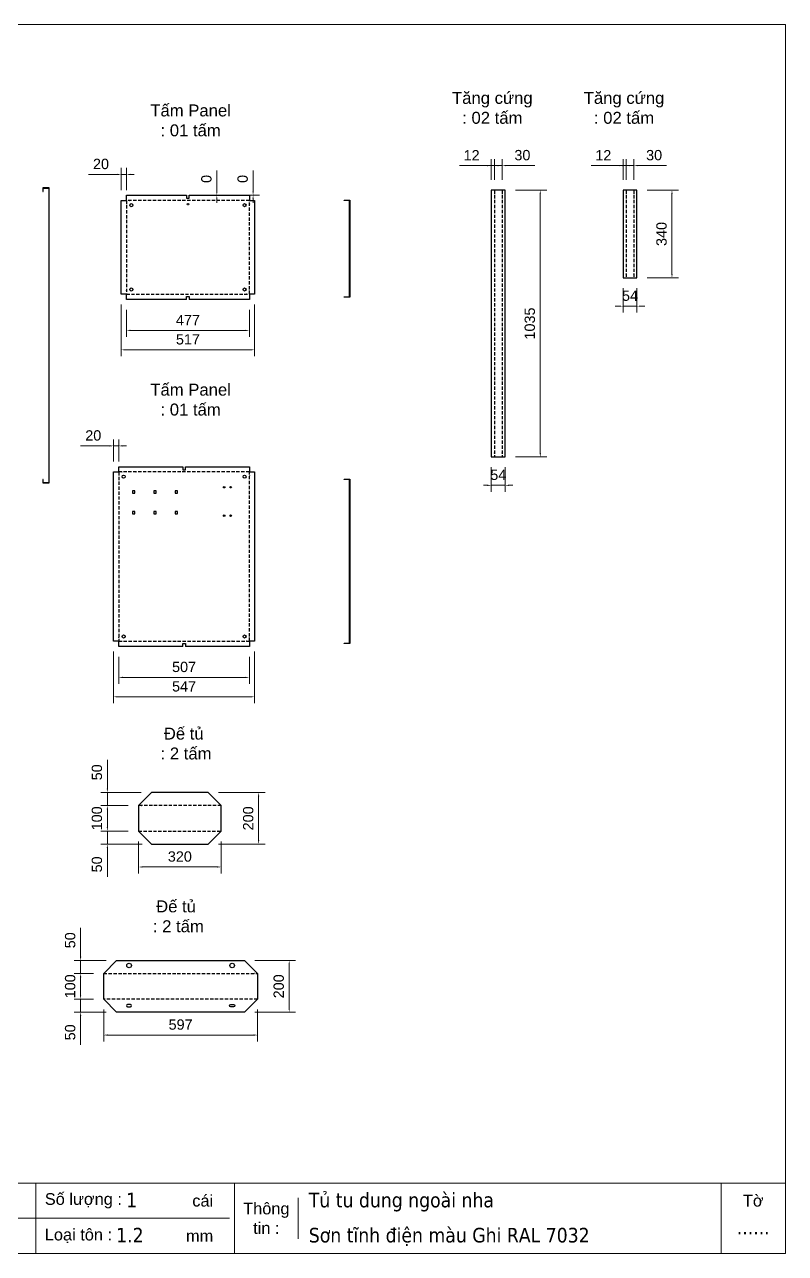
# Model space of a CAD drawing. Header units: millimetres. Extents: x 0 to 6743, y 0 to 4768.
# Drawn here: x 3790 to 6743, y 0 to 4768 of the extents above; entities that cross this region are included whole.
import ezdxf
from ezdxf.enums import TextEntityAlignment as Align

# ---------------------------------------------------------------- set-up
doc = ezdxf.new("R2010")
doc.units = ezdxf.units.MM
doc.linetypes.add('HIDDENX2', pattern=[19.05, 12.7, -6.35])
for name, color, linetype in [('0 KHUNG KT01', 7, 'Continuous'), ('CNC', 7, 'Continuous'), ('DIM', 253, 'Continuous')]:
    doc.layers.add(name, color=color, linetype=linetype)
doc.layers.add('0 TĂNG CỨNG', color=7, linetype='Continuous', lineweight=15)
doc.styles.add('Arial', font='arial.ttf')
doc.styles.add('Tahoma (Input Text)', font='tahoma.ttf')
doc.dimstyles.new('Thiện Dim-40', dxfattribs={"dimtxt": 40, "dimasz": 15, "dimexe": 25, "dimexo": 40, "dimgap": 20, "dimtad": 1, "dimdec": 0, "dimtxsty": 'Arial', "dimcen": 15, "dimclrd": 5, "dimclre": 5, "dimclrt": 3, "dimazin": 3, "dimtfac": 1, "dimtdec": 0, "dimtmove": 0, "dimatfit": 3, "dimldrblk": 'OBLIQUE', "dimlwd": 9, "dimlwe": 9})

# ---------------------------------------------------------------- blocks, each defined once
blk = doc.blocks.new('*D39')
at = {"layer": '0 KHUNG KT01', "color": 5, "lineweight": 9, "transparency": 16777216}
for p, q in [((4165.9, 4125.7), (4165.9, 4211.2)), ((4185.9, 4125.7), (4185.9, 4211.2)), ((4150.9, 4186.2), (4038.1, 4186.2)), ((4185.9, 4186.2), (4165.9, 4186.2)), ((4200.9, 4186.2), (4215.9, 4186.2))]:
    blk.add_line(p, q, dxfattribs=at)
at = {"layer": '0 KHUNG KT01', "color": 5, "transparency": 16777216}
for points in [[(4150.9, 4188.7), (4150.9, 4183.7), (4165.9, 4186.2)], [(4200.9, 4188.7), (4200.9, 4183.7), (4185.9, 4186.2)]]:
    blk.add_solid(points, dxfattribs=at)
at = {"layer": 'Defpoints', "color": 0, "transparency": 16777216}
for p in [(4165.9, 4186.2), (4165.9, 4085.7), (4185.9, 4085.7)]:
    blk.add_point(p, dxfattribs=at)
at = {"layer": '0 KHUNG KT01', "color": 3, "transparency": 16777216, "insert": (4087, 4226.7), "char_height": 40, "attachment_point": 5, "style": 'Arial'}
blk.add_mtext('20', dxfattribs=at)
blk = doc.blocks.new('_Oblique')
at = {"color": 0, "linetype": 'ByBlock', "lineweight": -2}
blk.add_line((-0.5, -0.5), (0.5, 0.5), dxfattribs=at)
blk = doc.blocks.new('*D40')
at = {"layer": '0 KHUNG KT01', "color": 5, "lineweight": 9, "transparency": 16777216}
for p, q in [((4185.9, 3661.1), (4185.9, 3556.2)), ((4662.9, 3661.1), (4662.9, 3556.2)), ((4200.9, 3581.2), (4647.9, 3581.2))]:
    blk.add_line(p, q, dxfattribs=at)
at = {"layer": '0 KHUNG KT01', "color": 5, "transparency": 16777216}
for points in [[(4200.9, 3583.7), (4200.9, 3578.7), (4185.9, 3581.2)], [(4647.9, 3583.7), (4647.9, 3578.7), (4662.9, 3581.2)]]:
    blk.add_solid(points, dxfattribs=at)
at = {"layer": 'Defpoints', "color": 0, "transparency": 16777216}
for p in [(4185.9, 3701.1), (4662.9, 3701.1), (4662.9, 3581.2)]:
    blk.add_point(p, dxfattribs=at)
at = {"layer": '0 KHUNG KT01', "color": 3, "transparency": 16777216, "insert": (4424.4, 3621.2), "char_height": 40, "attachment_point": 5, "style": 'Arial'}
blk.add_mtext('477', dxfattribs=at)
blk = doc.blocks.new('*D41')
at = {"layer": '0 KHUNG KT01', "color": 5, "lineweight": 9, "transparency": 16777216}
for p, q in [((4165.9, 3681.1), (4165.9, 3480.8)), ((4682.9, 3681.1), (4682.9, 3480.8)), ((4180.9, 3505.8), (4667.9, 3505.8))]:
    blk.add_line(p, q, dxfattribs=at)
at = {"layer": '0 KHUNG KT01', "color": 5, "transparency": 16777216}
for points in [[(4180.9, 3508.3), (4180.9, 3503.3), (4165.9, 3505.8)], [(4667.9, 3508.3), (4667.9, 3503.3), (4682.9, 3505.8)]]:
    blk.add_solid(points, dxfattribs=at)
at = {"layer": 'Defpoints', "color": 0, "transparency": 16777216}
for p in [(4165.9, 3721.1), (4682.9, 3721.1), (4682.9, 3505.8)]:
    blk.add_point(p, dxfattribs=at)
at = {"layer": '0 KHUNG KT01', "color": 3, "transparency": 16777216, "insert": (4424.4, 3546.2), "char_height": 40, "attachment_point": 5, "style": 'Arial'}
blk.add_mtext('517', dxfattribs=at)
blk = doc.blocks.new('*D42')
at = {"layer": 'Defpoints', "color": 0, "transparency": 16777216}
for p in [(4503, 1787.9), (4698.7, 1787.9), (4503, 1587.9)]:
    blk.add_point(p, dxfattribs=at)
at = {"layer": 'DIM', "color": 5, "lineweight": 9, "transparency": 16777216}
for p, q in [((4543, 1787.9), (4723.7, 1787.9)), ((4698.7, 1602.9), (4698.7, 1772.9)), ((4543, 1587.9), (4723.7, 1587.9))]:
    blk.add_line(p, q, dxfattribs=at)
at = {"layer": 'DIM', "color": 5, "transparency": 16777216}
for points in [[(4696.2, 1772.9), (4701.2, 1772.9), (4698.7, 1787.9)], [(4696.2, 1602.9), (4701.2, 1602.9), (4698.7, 1587.9)]]:
    blk.add_solid(points, dxfattribs=at)
at = {"layer": 'DIM', "color": 3, "transparency": 16777216, "insert": (4658.3, 1687.9), "char_height": 40, "attachment_point": 5, "rotation": 90, "style": 'Arial'}
blk.add_mtext('200', dxfattribs=at)
blk = doc.blocks.new('*D43')
at = {"layer": 'Defpoints', "color": 0, "transparency": 16777216}
for p in [(4644.4, 1136.3), (4644.4, 936.3), (4817.3, 936.3)]:
    blk.add_point(p, dxfattribs=at)
at = {"layer": 'DIM', "color": 5, "lineweight": 9, "transparency": 16777216}
for p, q in [((4684.4, 1136.3), (4842.3, 1136.3)), ((4817.3, 1121.3), (4817.3, 951.3)), ((4684.4, 936.3), (4842.3, 936.3))]:
    blk.add_line(p, q, dxfattribs=at)
at = {"layer": 'DIM', "color": 5, "transparency": 16777216}
for points in [[(4814.8, 1121.3), (4819.8, 1121.3), (4817.3, 1136.3)], [(4814.8, 951.3), (4819.8, 951.3), (4817.3, 936.3)]]:
    blk.add_solid(points, dxfattribs=at)
at = {"layer": 'DIM', "color": 3, "transparency": 16777216, "insert": (4776.8, 1036.3), "char_height": 40, "attachment_point": 5, "rotation": 90, "style": 'Arial'}
blk.add_mtext('200', dxfattribs=at)
blk = doc.blocks.new('*D44')
at = {"layer": 'Defpoints', "color": 0, "transparency": 16777216}
for p in [(4097.4, 986.3), (4694.4, 986.3), (4694.4, 847.2)]:
    blk.add_point(p, dxfattribs=at)
at = {"layer": 'DIM', "color": 5, "lineweight": 9, "transparency": 16777216}
for p, q in [((4097.4, 946.3), (4097.4, 822.2)), ((4694.4, 946.3), (4694.4, 822.2)), ((4112.4, 847.2), (4679.4, 847.2))]:
    blk.add_line(p, q, dxfattribs=at)
at = {"layer": 'DIM', "color": 5, "transparency": 16777216}
for points in [[(4112.4, 849.7), (4112.4, 844.7), (4097.4, 847.2)], [(4679.4, 849.7), (4679.4, 844.7), (4694.4, 847.2)]]:
    blk.add_solid(points, dxfattribs=at)
at = {"layer": 'DIM', "color": 3, "transparency": 16777216, "insert": (4395.9, 887.7), "char_height": 40, "attachment_point": 5, "style": 'Arial'}
blk.add_mtext('597', dxfattribs=at)
blk = doc.blocks.new('*D45')
at = {"layer": 'Defpoints', "color": 0, "transparency": 16777216}
for p in [(4097.4, 1086.3), (4007.9, 986.3), (4097.4, 986.3)]:
    blk.add_point(p, dxfattribs=at)
at = {"layer": 'DIM', "color": 5, "lineweight": 9, "transparency": 16777216}
for p, q in [((4057.4, 1086.3), (3982.9, 1086.3)), ((4007.9, 1071.3), (4007.9, 1001.3)), ((4057.4, 986.3), (3982.9, 986.3))]:
    blk.add_line(p, q, dxfattribs=at)
at = {"layer": 'DIM', "color": 5, "transparency": 16777216}
for points in [[(4005.4, 1071.3), (4010.4, 1071.3), (4007.9, 1086.3)], [(4005.4, 1001.3), (4010.4, 1001.3), (4007.9, 986.3)]]:
    blk.add_solid(points, dxfattribs=at)
at = {"layer": 'DIM', "color": 3, "transparency": 16777216, "insert": (3967.5, 1036.3), "char_height": 40, "attachment_point": 5, "rotation": 90, "style": 'Arial'}
blk.add_mtext('100', dxfattribs=at)
blk = doc.blocks.new('*D46')
at = {"layer": 'Defpoints', "color": 0, "transparency": 16777216}
for p in [(4007.9, 1136.3), (4147.4, 1136.3), (4097.4, 1086.3)]:
    blk.add_point(p, dxfattribs=at)
at = {"layer": 'DIM', "color": 5, "lineweight": 9, "transparency": 16777216}
for p, q in [((4007.9, 1151.3), (4007.9, 1263.4)), ((4107.4, 1136.3), (3982.9, 1136.3)), ((4007.9, 1086.3), (4007.9, 1136.3)), ((4057.4, 1086.3), (3982.9, 1086.3)), ((4007.9, 1071.3), (4007.9, 1056.3))]:
    blk.add_line(p, q, dxfattribs=at)
at = {"layer": 'DIM', "color": 5, "transparency": 16777216}
for points in [[(4005.4, 1151.3), (4010.4, 1151.3), (4007.9, 1136.3)], [(4005.4, 1071.3), (4010.4, 1071.3), (4007.9, 1086.3)]]:
    blk.add_solid(points, dxfattribs=at)
at = {"layer": 'DIM', "color": 3, "transparency": 16777216, "insert": (3967.5, 1214.9), "char_height": 40, "attachment_point": 5, "rotation": 90, "style": 'Arial'}
blk.add_mtext('50', dxfattribs=at)
blk = doc.blocks.new('*D47')
at = {"layer": 'Defpoints', "color": 0, "transparency": 16777216}
for p in [(4097.4, 986.3), (4007.9, 936.3), (4147.4, 936.3)]:
    blk.add_point(p, dxfattribs=at)
at = {"layer": 'DIM', "color": 5, "lineweight": 9, "transparency": 16777216}
for p, q in [((4007.9, 1001.3), (4007.9, 1016.3)), ((4057.4, 986.3), (3982.9, 986.3)), ((4007.9, 986.3), (4007.9, 936.3)), ((4107.4, 936.3), (3982.9, 936.3)), ((4007.9, 921.3), (4007.9, 809.1))]:
    blk.add_line(p, q, dxfattribs=at)
at = {"layer": 'DIM', "color": 5, "transparency": 16777216}
for points in [[(4005.4, 1001.3), (4010.4, 1001.3), (4007.9, 986.3)], [(4005.4, 921.3), (4010.4, 921.3), (4007.9, 936.3)]]:
    blk.add_solid(points, dxfattribs=at)
at = {"layer": 'DIM', "color": 3, "transparency": 16777216, "insert": (3967.5, 857.7), "char_height": 40, "attachment_point": 5, "rotation": 90, "style": 'Arial'}
blk.add_mtext('50', dxfattribs=at)
blk = doc.blocks.new('ovan8.5x20')
at = {"layer": 'CNC', "color": 2, "lineweight": -3}
for p, q in [((5.7, 4.2), (-5.8, 4.2)), ((-5.8, -4.2), (5.7, -4.2))]:
    blk.add_line(p, q, dxfattribs=at)
for centre, start, end in [((-5.8, 0), 90, 270), ((5.7, 0), 270, 90)]:
    blk.add_arc(centre, 4.25, start, end, dxfattribs=at)
blk = doc.blocks.new('*D48')
at = {"layer": 'Defpoints', "color": 0, "transparency": 16777216}
for p in [(4111.7, 1787.9), (4283, 1787.9), (4233, 1737.9)]:
    blk.add_point(p, dxfattribs=at)
at = {"layer": 'DIM', "color": 5, "lineweight": 9, "transparency": 16777216}
for p, q in [((4111.7, 1802.9), (4111.7, 1915.1)), ((4243, 1787.9), (4086.7, 1787.9)), ((4111.7, 1737.9), (4111.7, 1787.9)), ((4193, 1737.9), (4086.7, 1737.9)), ((4111.7, 1722.9), (4111.7, 1707.9))]:
    blk.add_line(p, q, dxfattribs=at)
at = {"layer": 'DIM', "color": 5, "transparency": 16777216}
for points in [[(4109.2, 1802.9), (4114.2, 1802.9), (4111.7, 1787.9)], [(4109.2, 1722.9), (4114.2, 1722.9), (4111.7, 1737.9)]]:
    blk.add_solid(points, dxfattribs=at)
at = {"layer": 'DIM', "color": 3, "transparency": 16777216, "insert": (4071.3, 1866.5), "char_height": 40, "attachment_point": 5, "rotation": 90, "style": 'Arial'}
blk.add_mtext('50', dxfattribs=at)
blk = doc.blocks.new('*D49')
at = {"layer": 'Defpoints', "color": 0, "transparency": 16777216}
for p in [(4111.7, 1737.9), (4233, 1737.9), (4233, 1637.9)]:
    blk.add_point(p, dxfattribs=at)
at = {"layer": 'DIM', "color": 5, "lineweight": 9, "transparency": 16777216}
for p, q in [((4193, 1737.9), (4086.7, 1737.9)), ((4111.7, 1652.9), (4111.7, 1722.9)), ((4193, 1637.9), (4086.7, 1637.9))]:
    blk.add_line(p, q, dxfattribs=at)
at = {"layer": 'DIM', "color": 5, "transparency": 16777216}
for points in [[(4109.2, 1722.9), (4114.2, 1722.9), (4111.7, 1737.9)], [(4109.2, 1652.9), (4114.2, 1652.9), (4111.7, 1637.9)]]:
    blk.add_solid(points, dxfattribs=at)
at = {"layer": 'DIM', "color": 3, "transparency": 16777216, "insert": (4071.3, 1687.9), "char_height": 40, "attachment_point": 5, "rotation": 90, "style": 'Arial'}
blk.add_mtext('100', dxfattribs=at)
blk = doc.blocks.new('*D50')
at = {"layer": 'Defpoints', "color": 0, "transparency": 16777216}
for p in [(4233, 1637.9), (4111.7, 1587.9), (4286.9, 1587.9)]:
    blk.add_point(p, dxfattribs=at)
at = {"layer": 'DIM', "color": 5, "lineweight": 9, "transparency": 16777216}
for p, q in [((4193, 1637.9), (4086.7, 1637.9)), ((4111.7, 1652.9), (4111.7, 1667.9)), ((4111.7, 1637.9), (4111.7, 1587.9)), ((4246.9, 1587.9), (4086.7, 1587.9)), ((4111.7, 1572.9), (4111.7, 1460.8))]:
    blk.add_line(p, q, dxfattribs=at)
at = {"layer": 'DIM', "color": 5, "transparency": 16777216}
for points in [[(4109.2, 1652.9), (4114.2, 1652.9), (4111.7, 1637.9)], [(4109.2, 1572.9), (4114.2, 1572.9), (4111.7, 1587.9)]]:
    blk.add_solid(points, dxfattribs=at)
at = {"layer": 'DIM', "color": 3, "transparency": 16777216, "insert": (4071.3, 1509.3), "char_height": 40, "attachment_point": 5, "rotation": 90, "style": 'Arial'}
blk.add_mtext('50', dxfattribs=at)
blk = doc.blocks.new('*D51')
at = {"color": 5, "lineweight": 9, "transparency": 16777216}
for p, q in [((4233, 1597.9), (4233, 1474.3)), ((4553, 1597.9), (4553, 1474.3)), ((4248, 1499.3), (4538, 1499.3))]:
    blk.add_line(p, q, dxfattribs=at)
at = {"color": 5, "transparency": 16777216}
for points in [[(4248, 1501.8), (4248, 1496.8), (4233, 1499.3)], [(4538, 1501.8), (4538, 1496.8), (4553, 1499.3)]]:
    blk.add_solid(points, dxfattribs=at)
at = {"layer": 'Defpoints', "color": 0, "transparency": 16777216}
for p in [(4233, 1637.9), (4553, 1637.9), (4553, 1499.3)]:
    blk.add_point(p, dxfattribs=at)
at = {"color": 3, "transparency": 16777216, "insert": (4393, 1539.7), "char_height": 40, "attachment_point": 5, "style": 'Arial'}
blk.add_mtext('320', dxfattribs=at)
blk = doc.blocks.new('KHUNG KT1')
at = {"color": 7}
for p, q in [((7128, -4752), (0, -4752)), ((4052.8, -4752), (4052.8, -5040)), ((4868.8, -4752), (4868.8, -5040)), ((6864, -4752), (6864, -5040)), ((5128.7, -4812), (5128.7, -4980)), ((4848, -4896), (0, -4896))]:
    blk.add_line(p, q, dxfattribs=at)
blk.add_lwpolyline([(0, 0), (7128, 0), (7128, -5040), (0, -5040)], close=True, dxfattribs=at)
at = {"color": 2, "char_height": 48, "style": 'Arial'}
for s, insert, width, attachment_point in [('  Số lượng :', (4052.8, -4824), 2202.321, 4), ('cái', (4695, -4824), 2202.321, 4), ('Thông\\Ptin :', (4998.8, -4896), 259.945, 5), ('Tờ', (6996, -4824), 264, 5), ('  Loại tôn :', (4052.8, -4968), 2202.321, 4), ('mm', (4669.3, -4968), 2202.321, 4)]:
    blk.add_mtext(s, dxfattribs=dict(at, insert=insert, width=width, attachment_point=attachment_point))
at = {"color": 1, "style": 'Tahoma (Input Text)', "flags": 8}
for tag, p in [('#03', (1514.7, -4846.3)), ('#01', (328.9, -4851.1)), ('#05', (2819, -4851.1)), ('#07', (4424, -4851.1)), ('#09', (5172.9, -4851.1)), ('#02', (189.8, -4995.1)), ('#04', (1755.3, -4995.1)), ('#06', (2727.8, -4995.1)), ('#08', (4382.7, -4995.1)), ('#10', (5172.9, -4995.1))]:
    blk.add_attdef(tag, p, '', height=60, dxfattribs=at)
blk.add_attdef('#11', text='', height=60, dxfattribs=at).set_placement((6996, -4961.6), align=Align.CENTER)
at = {"layer": '0 TĂNG CỨNG', "color": 1, "style": 'Arial'}
blk.add_attdef('#12', (852.8, -4987.6), '', height=60, dxfattribs=at)
blk = doc.blocks.new('*D62')
at = {"color": 5, "lineweight": 9, "transparency": 16777216}
for p, q in [((4536.5, 4120.7), (4536.5, 4201.8)), ((4459.4, 4105.7), (4561.5, 4105.7)), ((4459.4, 4105.7), (4561.5, 4105.7)), ((4536.5, 4090.7), (4536.5, 4075.7))]:
    blk.add_line(p, q, dxfattribs=at)
at = {"color": 5, "transparency": 16777216}
for points in [[(4534, 4120.7), (4539, 4120.7), (4536.5, 4105.7)], [(4534, 4090.7), (4539, 4090.7), (4536.5, 4105.7)]]:
    blk.add_solid(points, dxfattribs=at)
at = {"layer": 'Defpoints', "color": 0, "transparency": 16777216}
for p in [(4419.4, 4105.7), (4419.4, 4105.7), (4536.5, 4105.7)]:
    blk.add_point(p, dxfattribs=at)
at = {"color": 3, "transparency": 16777216, "insert": (4496.1, 4168.8), "char_height": 40, "attachment_point": 5, "rotation": 90, "style": 'Arial'}
blk.add_mtext('0', dxfattribs=at)
blk = doc.blocks.new('*D63')
at = {"color": 5, "lineweight": 9, "transparency": 16777216}
for p, q in [((4677.2, 4120.7), (4677.2, 4201.8)), ((4459.4, 4105.7), (4702.2, 4105.7)), ((4459.4, 4105.7), (4702.2, 4105.7)), ((4677.2, 4090.7), (4677.2, 4075.7))]:
    blk.add_line(p, q, dxfattribs=at)
at = {"color": 5, "transparency": 16777216}
for points in [[(4674.7, 4120.7), (4679.7, 4120.7), (4677.2, 4105.7)], [(4674.7, 4090.7), (4679.7, 4090.7), (4677.2, 4105.7)]]:
    blk.add_solid(points, dxfattribs=at)
at = {"layer": 'Defpoints', "color": 0, "transparency": 16777216}
for p in [(4419.4, 4105.7), (4419.4, 4105.7), (4677.2, 4105.7)]:
    blk.add_point(p, dxfattribs=at)
at = {"color": 3, "transparency": 16777216, "insert": (4636.8, 4168.8), "char_height": 40, "attachment_point": 5, "rotation": 90, "style": 'Arial'}
blk.add_mtext('0', dxfattribs=at)
blk = doc.blocks.new('*D64')
at = {"layer": '0 KHUNG KT01', "color": 5, "lineweight": 9, "transparency": 16777216}
for p, q in [((4135.9, 3072.4), (4135.9, 3158)), ((4155.9, 3072.4), (4155.9, 3158)), ((4120.9, 3133), (4008.1, 3133)), ((4155.9, 3133), (4135.9, 3133)), ((4170.9, 3133), (4185.9, 3133))]:
    blk.add_line(p, q, dxfattribs=at)
at = {"layer": '0 KHUNG KT01', "color": 5, "transparency": 16777216}
for points in [[(4120.9, 3135.5), (4120.9, 3130.5), (4135.9, 3133)], [(4170.9, 3135.5), (4170.9, 3130.5), (4155.9, 3133)]]:
    blk.add_solid(points, dxfattribs=at)
at = {"layer": 'Defpoints', "color": 0, "transparency": 16777216}
for p in [(4135.9, 3133), (4135.9, 3032.4), (4155.9, 3032.4)]:
    blk.add_point(p, dxfattribs=at)
at = {"layer": '0 KHUNG KT01', "color": 3, "transparency": 16777216, "insert": (4057, 3173.4), "char_height": 40, "attachment_point": 5, "style": 'Arial'}
blk.add_mtext('20', dxfattribs=at)
blk = doc.blocks.new('*D65')
at = {"layer": '0 KHUNG KT01', "color": 5, "lineweight": 9, "transparency": 16777216}
for p, q in [((4155.9, 2314.8), (4155.9, 2209.9)), ((4662.9, 2314.8), (4662.9, 2209.9)), ((4170.9, 2234.9), (4647.9, 2234.9))]:
    blk.add_line(p, q, dxfattribs=at)
at = {"layer": '0 KHUNG KT01', "color": 5, "transparency": 16777216}
for points in [[(4170.9, 2237.4), (4170.9, 2232.4), (4155.9, 2234.9)], [(4647.9, 2237.4), (4647.9, 2232.4), (4662.9, 2234.9)]]:
    blk.add_solid(points, dxfattribs=at)
at = {"layer": 'Defpoints', "color": 0, "transparency": 16777216}
for p in [(4155.9, 2354.8), (4662.9, 2354.8), (4662.9, 2234.9)]:
    blk.add_point(p, dxfattribs=at)
at = {"layer": '0 KHUNG KT01', "color": 3, "transparency": 16777216, "insert": (4409.4, 2275.3), "char_height": 40, "attachment_point": 5, "style": 'Arial'}
blk.add_mtext('507', dxfattribs=at)
blk = doc.blocks.new('*D66')
at = {"layer": '0 KHUNG KT01', "color": 5, "lineweight": 9, "transparency": 16777216}
for p, q in [((4135.9, 2334.8), (4135.9, 2134.5)), ((4682.9, 2334.8), (4682.9, 2134.5)), ((4150.9, 2159.5), (4667.9, 2159.5))]:
    blk.add_line(p, q, dxfattribs=at)
at = {"layer": '0 KHUNG KT01', "color": 5, "transparency": 16777216}
for points in [[(4150.9, 2162), (4150.9, 2157), (4135.9, 2159.5)], [(4667.9, 2162), (4667.9, 2157), (4682.9, 2159.5)]]:
    blk.add_solid(points, dxfattribs=at)
at = {"layer": 'Defpoints', "color": 0, "transparency": 16777216}
for p in [(4135.9, 2374.8), (4682.9, 2374.8), (4682.9, 2159.5)]:
    blk.add_point(p, dxfattribs=at)
at = {"layer": '0 KHUNG KT01', "color": 3, "transparency": 16777216, "insert": (4409.4, 2199.8), "char_height": 40, "attachment_point": 5, "style": 'Arial'}
blk.add_mtext('547', dxfattribs=at)
blk = doc.blocks.new('*D67')
at = {"color": 5, "lineweight": 9, "transparency": 16777216}
for p, q in [((5601.6, 4165.2), (5601.6, 4245.5)), ((5613.6, 4165.2), (5613.6, 4245.5)), ((5586.6, 4220.5), (5478.5, 4220.5)), ((5613.6, 4220.5), (5601.6, 4220.5)), ((5628.6, 4220.5), (5643.6, 4220.5))]:
    blk.add_line(p, q, dxfattribs=at)
at = {"color": 5, "transparency": 16777216}
for points in [[(5586.6, 4223), (5586.6, 4218), (5601.6, 4220.5)], [(5628.6, 4223), (5628.6, 4218), (5613.6, 4220.5)]]:
    blk.add_solid(points, dxfattribs=at)
at = {"layer": 'Defpoints', "color": 0, "transparency": 16777216}
for p in [(5601.6, 4220.5), (5601.6, 4125.2), (5613.6, 4125.2)]:
    blk.add_point(p, dxfattribs=at)
at = {"color": 3, "transparency": 16777216, "insert": (5525.1, 4260.5), "char_height": 40, "attachment_point": 5, "style": 'Arial'}
blk.add_mtext('12', dxfattribs=at)
blk = doc.blocks.new('*D68')
at = {"color": 5, "lineweight": 9, "transparency": 16777216}
for p, q in [((5613.6, 4165.2), (5613.6, 4245.5)), ((5643.6, 4165.2), (5643.6, 4245.5)), ((5598.6, 4220.5), (5583.6, 4220.5)), ((5613.6, 4220.5), (5643.6, 4220.5)), ((5658.6, 4220.5), (5770.8, 4220.5))]:
    blk.add_line(p, q, dxfattribs=at)
at = {"color": 5, "transparency": 16777216}
for points in [[(5598.6, 4223), (5598.6, 4218), (5613.6, 4220.5)], [(5658.6, 4223), (5658.6, 4218), (5643.6, 4220.5)]]:
    blk.add_solid(points, dxfattribs=at)
at = {"layer": 'Defpoints', "color": 0, "transparency": 16777216}
for p in [(5643.6, 4220.5), (5613.6, 4125.2), (5643.6, 4125.2)]:
    blk.add_point(p, dxfattribs=at)
at = {"color": 3, "transparency": 16777216, "insert": (5722.2, 4260.9), "char_height": 40, "attachment_point": 5, "style": 'Arial'}
blk.add_mtext('30', dxfattribs=at)
blk = doc.blocks.new('*D69')
at = {"color": 5, "lineweight": 9, "transparency": 16777216}
for p, q in [((5601.6, 3050.2), (5601.6, 2955.1)), ((5655.6, 3050.2), (5655.6, 2955.1)), ((5586.6, 2980.1), (5571.6, 2980.1)), ((5601.6, 2980.1), (5655.6, 2980.1)), ((5670.6, 2980.1), (5685.6, 2980.1))]:
    blk.add_line(p, q, dxfattribs=at)
at = {"color": 5, "transparency": 16777216}
for points in [[(5586.6, 2982.6), (5586.6, 2977.6), (5601.6, 2980.1)], [(5670.6, 2982.6), (5670.6, 2977.6), (5655.6, 2980.1)]]:
    blk.add_solid(points, dxfattribs=at)
at = {"layer": 'Defpoints', "color": 0, "transparency": 16777216}
for p in [(5601.6, 3090.2), (5655.6, 3090.2), (5655.6, 2980.1)]:
    blk.add_point(p, dxfattribs=at)
at = {"color": 3, "transparency": 16777216, "insert": (5628.6, 3020.4), "char_height": 40, "attachment_point": 5, "style": 'Arial'}
blk.add_mtext('54', dxfattribs=at)
blk = doc.blocks.new('*D70')
at = {"color": 5, "lineweight": 9, "transparency": 16777216}
for p, q in [((5695.6, 4125.2), (5816.5, 4125.2)), ((5791.5, 3105.2), (5791.5, 4110.2)), ((5695.6, 3090.2), (5816.5, 3090.2))]:
    blk.add_line(p, q, dxfattribs=at)
at = {"color": 5, "transparency": 16777216}
for points in [[(5789, 4110.2), (5794, 4110.2), (5791.5, 4125.2)], [(5789, 3105.2), (5794, 3105.2), (5791.5, 3090.2)]]:
    blk.add_solid(points, dxfattribs=at)
at = {"layer": 'Defpoints', "color": 0, "transparency": 16777216}
for p in [(5655.6, 4125.2), (5791.5, 4125.2), (5655.6, 3090.2)]:
    blk.add_point(p, dxfattribs=at)
at = {"color": 3, "transparency": 16777216, "insert": (5751, 3607.7), "char_height": 40, "attachment_point": 5, "rotation": 90, "style": 'Arial'}
blk.add_mtext('1035', dxfattribs=at)
blk = doc.blocks.new('*D71')
at = {"color": 5, "lineweight": 9, "transparency": 16777216}
for p, q in [((6112.7, 4165.2), (6112.7, 4245.5)), ((6124.7, 4165.2), (6124.7, 4245.5)), ((6097.7, 4220.5), (5989.6, 4220.5)), ((6124.7, 4220.5), (6112.7, 4220.5)), ((6139.7, 4220.5), (6154.7, 4220.5))]:
    blk.add_line(p, q, dxfattribs=at)
at = {"color": 5, "transparency": 16777216}
for points in [[(6097.7, 4223), (6097.7, 4218), (6112.7, 4220.5)], [(6139.7, 4223), (6139.7, 4218), (6124.7, 4220.5)]]:
    blk.add_solid(points, dxfattribs=at)
at = {"layer": 'Defpoints', "color": 0, "transparency": 16777216}
for p in [(6112.7, 4220.5), (6112.7, 4125.2), (6124.7, 4125.2)]:
    blk.add_point(p, dxfattribs=at)
at = {"color": 3, "transparency": 16777216, "insert": (6036.1, 4260.5), "char_height": 40, "attachment_point": 5, "style": 'Arial'}
blk.add_mtext('12', dxfattribs=at)
blk = doc.blocks.new('*D72')
at = {"color": 5, "lineweight": 9, "transparency": 16777216}
for p, q in [((6124.7, 4165.2), (6124.7, 4245.5)), ((6154.7, 4165.2), (6154.7, 4245.5)), ((6109.7, 4220.5), (6094.7, 4220.5)), ((6124.7, 4220.5), (6154.7, 4220.5)), ((6169.7, 4220.5), (6281.8, 4220.5))]:
    blk.add_line(p, q, dxfattribs=at)
at = {"color": 5, "transparency": 16777216}
for points in [[(6109.7, 4223), (6109.7, 4218), (6124.7, 4220.5)], [(6169.7, 4223), (6169.7, 4218), (6154.7, 4220.5)]]:
    blk.add_solid(points, dxfattribs=at)
at = {"layer": 'Defpoints', "color": 0, "transparency": 16777216}
for p in [(6154.7, 4220.5), (6124.7, 4125.2), (6154.7, 4125.2)]:
    blk.add_point(p, dxfattribs=at)
at = {"color": 3, "transparency": 16777216, "insert": (6233.3, 4260.9), "char_height": 40, "attachment_point": 5, "style": 'Arial'}
blk.add_mtext('30', dxfattribs=at)
blk = doc.blocks.new('*D73')
at = {"color": 5, "lineweight": 9, "transparency": 16777216}
for p, q in [((6112.7, 3745.2), (6112.7, 3650.1)), ((6166.7, 3745.2), (6166.7, 3650.1)), ((6097.7, 3675.1), (6082.7, 3675.1)), ((6112.7, 3675.1), (6166.7, 3675.1)), ((6181.7, 3675.1), (6196.7, 3675.1))]:
    blk.add_line(p, q, dxfattribs=at)
at = {"color": 5, "transparency": 16777216}
for points in [[(6097.7, 3677.6), (6097.7, 3672.6), (6112.7, 3675.1)], [(6181.7, 3677.6), (6181.7, 3672.6), (6166.7, 3675.1)]]:
    blk.add_solid(points, dxfattribs=at)
at = {"layer": 'Defpoints', "color": 0, "transparency": 16777216}
for p in [(6112.7, 3785.2), (6166.7, 3785.2), (6166.7, 3675.1)]:
    blk.add_point(p, dxfattribs=at)
at = {"color": 3, "transparency": 16777216, "insert": (6139.7, 3715.4), "char_height": 40, "attachment_point": 5, "style": 'Arial'}
blk.add_mtext('54', dxfattribs=at)
blk = doc.blocks.new('*D74')
at = {"color": 5, "lineweight": 9, "transparency": 16777216}
for p, q in [((6206.7, 4125.2), (6327.5, 4125.2)), ((6302.5, 3800.2), (6302.5, 4110.2)), ((6206.7, 3785.2), (6327.5, 3785.2))]:
    blk.add_line(p, q, dxfattribs=at)
at = {"color": 5, "transparency": 16777216}
for points in [[(6300, 4110.2), (6305, 4110.2), (6302.5, 4125.2)], [(6300, 3800.2), (6305, 3800.2), (6302.5, 3785.2)]]:
    blk.add_solid(points, dxfattribs=at)
at = {"layer": 'Defpoints', "color": 0, "transparency": 16777216}
for p in [(6166.7, 4125.2), (6302.5, 4125.2), (6166.7, 3785.2)]:
    blk.add_point(p, dxfattribs=at)
at = {"color": 3, "transparency": 16777216, "insert": (6262.1, 3955.2), "char_height": 40, "attachment_point": 5, "rotation": 90, "style": 'Arial'}
blk.add_mtext('340', dxfattribs=at)

msp = doc.modelspace()

# ---------------------------------------------------------------- linework, layer by layer
at = {"linetype": 'HIDDENX2'}
for p, q in [((5613.6, 4125.2), (5613.6, 3090.2)), ((5643.6, 4125.2), (5643.6, 3090.2)), ((6124.7, 4125.2), (6124.7, 3785.2)), ((6154.7, 4125.2), (6154.7, 3785.2))]:
    msp.add_line(p, q, dxfattribs=at)
at = {"color": 1}
for p, q in [((5613.6, 4110.7), (5613.6, 4109.7)), ((5643.6, 4110.7), (5643.6, 4109.7)), ((6124.7, 4110.7), (6124.7, 4109.7)), ((6154.7, 4110.7), (6154.7, 4109.7)), ((6124.7, 3799.6), (6124.7, 3800.6)), ((6154.7, 3799.6), (6154.7, 3800.6)), ((5613.6, 3104.6), (5613.6, 3105.6)), ((5643.6, 3104.6), (5643.6, 3105.6))]:
    msp.add_line(p, q, dxfattribs=at)
at = {"color": 7}
for p, q in [((4233, 1737.9), (4283, 1787.9)), ((4503, 1787.9), (4283, 1787.9)), ((4553, 1737.9), (4503, 1787.9)), ((4233, 1737.9), (4233, 1637.9)), ((4553, 1637.9), (4553, 1737.9)), ((4233, 1637.9), (4283, 1587.9)), ((4503, 1587.9), (4553, 1637.9)), ((4283, 1587.9), (4503, 1587.9)), ((4097.4, 1086.3), (4147.4, 1136.3)), ((4147.4, 1136.3), (4644.4, 1136.3)), ((4644.4, 1136.3), (4694.4, 1086.3)), ((4097.4, 986.3), (4097.4, 1086.3)), ((4694.4, 1086.3), (4694.4, 986.3)), ((4097.4, 986.3), (4147.4, 936.3)), ((4694.4, 986.3), (4644.4, 936.3)), ((4644.4, 936.3), (4147.4, 936.3))]:
    msp.add_line(p, q, dxfattribs=at)
at = {"color": 7, "linetype": 'HIDDENX2'}
for p, q in [((4553, 1737.9), (4233, 1737.9)), ((4233, 1637.9), (4553, 1637.9)), ((4097.4, 1086.3), (4694.4, 1086.3)), ((4694.4, 986.3), (4097.4, 986.3))]:
    msp.add_line(p, q, dxfattribs=at)
at = {"color": 2}
for points in [[(4419.4, 4105.7), (4419.4, 4093.7), (4429.4, 4093.7), (4429.4, 4105.7)], [(4419.4, 3701.1), (4419.4, 3713.1), (4429.4, 3713.1), (4429.4, 3701.1)], [(4404.4, 3052.4), (4404.4, 3040.4), (4414.4, 3040.4), (4414.4, 3052.4)], [(4404.4, 2354.8), (4404.4, 2366.8), (4414.4, 2366.8), (4414.4, 2354.8)]]:
    msp.add_lwpolyline(points, dxfattribs=at)
for points in [[(5655.6, 3090.2), (5655.6, 4125.2), (5601.6, 4125.2), (5601.6, 3090.2)], [(6166.7, 3785.2), (6166.7, 4125.2), (6112.7, 4125.2), (6112.7, 3785.2)]]:
    msp.add_lwpolyline(points, close=True)
for points in [[(4209.2, 2949.3), (4218.2, 2949.3), (4218.2, 2958.3), (4209.2, 2958.3)], [(4292.2, 2949.3), (4301.2, 2949.3), (4301.2, 2958.3), (4292.2, 2958.3)], [(4375.2, 2949.3), (4384.2, 2949.3), (4384.2, 2958.3), (4375.2, 2958.3)], [(4209.2, 2869.3), (4218.2, 2869.3), (4218.2, 2878.3), (4209.2, 2878.3)], [(4292.2, 2869.3), (4301.2, 2869.3), (4301.2, 2878.3), (4292.2, 2878.3)], [(4375.2, 2869.3), (4384.2, 2869.3), (4384.2, 2878.3), (4375.2, 2878.3)]]:
    msp.add_lwpolyline(points, close=True, dxfattribs=at)
for centre, radius in [((4424.4, 4070.7), 3), ((4564.8, 2972.7), 3), ((4589.8, 2972.7), 3), ((4564.8, 2862.2), 3), ((4589.8, 2862.2), 3), ((4195.9, 1117), 9), ((4595.9, 1117), 9)]:
    msp.add_circle(centre, radius, dxfattribs=at)
at = {"layer": '0 KHUNG KT01', "color": 1}
for p, q in [((4185.9, 4072.3), (4185.9, 4071.3)), ((4197.7, 4085.7), (4198.7, 4085.7)), ((4252.7, 4085.7), (4253.7, 4085.7)), ((4596.2, 4085.7), (4595.2, 4085.7)), ((4651.2, 4085.7), (4650.2, 4085.7)), ((4662.9, 4072.3), (4662.9, 4071.3)), ((4185.9, 3734.6), (4185.9, 3735.6)), ((4197.7, 3721.1), (4198.7, 3721.1)), ((4252.7, 3721.1), (4253.7, 3721.1)), ((4596.2, 3721.1), (4595.2, 3721.1)), ((4651.2, 3721.1), (4650.2, 3721.1)), ((4662.9, 3734.6), (4662.9, 3735.6)), ((4155.9, 3019), (4155.9, 3018)), ((4167.7, 3032.4), (4168.7, 3032.4)), ((4222.7, 3032.4), (4223.7, 3032.4)), ((4596.2, 3032.4), (4595.2, 3032.4)), ((4651.2, 3032.4), (4650.2, 3032.4)), ((4662.9, 3019), (4662.9, 3018)), ((4155.9, 2388.3), (4155.9, 2389.3)), ((4662.9, 2388.3), (4662.9, 2389.3)), ((4167.7, 2374.8), (4168.7, 2374.8)), ((4222.7, 2374.8), (4223.7, 2374.8)), ((4596.2, 2374.8), (4595.2, 2374.8)), ((4651.2, 2374.8), (4650.2, 2374.8)), ((4244.8, 1737.9), (4245.8, 1737.9)), ((4541.2, 1737.9), (4540.2, 1737.9)), ((4244.8, 1637.9), (4245.8, 1637.9)), ((4541.2, 1637.9), (4540.2, 1637.9)), ((4109.2, 1086.3), (4110.2, 1086.3)), ((4682.7, 1086.3), (4681.7, 1086.3)), ((4109.2, 986.3), (4110.2, 986.3)), ((4682.7, 986.3), (4681.7, 986.3))]:
    msp.add_line(p, q, dxfattribs=at)
at = {"layer": '0 KHUNG KT01'}
for points in [[(3861.9, 3002.3), (3861.9, 2989.1), (3885.3, 2989.1), (3885.3, 4133.7), (3861.9, 4133.7), (3861.9, 4120.5), (3863.1, 4120.5), (3863.1, 4132.5), (3884.1, 4132.5), (3884.1, 2990.3), (3863.1, 2990.3), (3863.1, 3002.3)], [(5031.2, 3711.1), (5051.2, 3711.1), (5051.2, 4085.7), (5031.2, 4085.7), (5031.2, 4086.9), (5052.4, 4086.9), (5052.4, 3709.9), (5031.2, 3709.9)], [(5031.2, 2367.9), (5051.2, 2367.9), (5051.2, 3002.4), (5031.2, 3002.4), (5031.2, 3003.6), (5052.4, 3003.6), (5052.4, 2366.7), (5031.2, 2366.7)]]:
    msp.add_lwpolyline(points, close=True, dxfattribs=at)
for points in [[(4185.9, 4085.7), (4185.9, 4105.7), (4419.4, 4105.7)], [(4429.4, 4105.7), (4662.9, 4105.7), (4662.9, 4085.7), (4682.9, 4085.7), (4682.9, 3721.1), (4662.9, 3721.1), (4662.9, 3701.1), (4429.4, 3701.1)], [(4419.4, 3701.1), (4185.9, 3701.1), (4185.9, 3721.1), (4165.9, 3721.1), (4165.9, 4085.7), (4185.9, 4085.7)], [(4155.9, 3032.4), (4155.9, 3052.4), (4404.4, 3052.4)], [(4414.4, 3052.4), (4662.9, 3052.4), (4662.9, 3032.4), (4682.9, 3032.4), (4682.9, 2374.8), (4662.9, 2374.8), (4662.9, 2354.8), (4414.4, 2354.8)], [(4404.4, 2354.8), (4155.9, 2354.8), (4155.9, 2374.8), (4135.9, 2374.8), (4135.9, 3032.4), (4155.9, 3032.4)]]:
    msp.add_lwpolyline(points, dxfattribs=at)
at = {"layer": '0 KHUNG KT01', "linetype": 'HIDDENX2'}
for points in [[(4185.9, 3721.1), (4662.9, 3721.1), (4662.9, 4085.7), (4185.9, 4085.7)], [(4155.9, 2374.8), (4662.9, 2374.8), (4662.9, 3032.4), (4155.9, 3032.4)]]:
    msp.add_lwpolyline(points, close=True, dxfattribs=at)
at = {"layer": '0 KHUNG KT01', "color": 2}
for centre in [(4204.7, 4066.9), (4644.1, 4066.9), (4204.7, 3739.9), (4644.1, 3739.9), (4174.7, 3013.6), (4644.1, 3013.6), (4174.7, 2393.6), (4644.1, 2393.6)]:
    msp.add_circle(centre, 6, dxfattribs=at)

# ---------------------------------------------------------------- block references
at = {"layer": '0 TĂNG CỨNG', "color": 1}
ref = msp.add_blockref('KHUNG KT1', (0, 4767.6), dxfattribs=dict(at, xscale=0.945959731199764, yscale=0.945959731201583, zscale=0.945959731182265))
ref.add_attrib('#07', '1', (4184.9, 178.7), dxfattribs={"layer": '0', "color": 1, "height": 56.8, "style": 'Tahoma (Input Text)'})
ref.add_attrib('#08', '1.2', (4145.8, 42.5), dxfattribs={"layer": '0', "color": 1, "height": 56.76, "style": 'Tahoma (Input Text)'})
ref.add_attrib('#10', 'Sơn tĩnh điện màu Ghi RAL 7032', (4893.4, 42.5), dxfattribs={"layer": '0', "color": 1, "height": 56.758, "style": 'Tahoma (Input Text)'})
ref.add_attrib('#09', 'Tủ tu dung ngoài nha', (4893.4, 178.7), dxfattribs={"layer": '0', "color": 1, "height": 56.758, "style": 'Tahoma (Input Text)'})
ref.add_attrib('#11', '......', dxfattribs={"layer": '0', "color": 1, "height": 56.76, "style": 'Tahoma (Input Text)'}).set_placement((6617.9, 74.1), align=Align.CENTER)
at = {"layer": 'CNC', "lineweight": -3}
msp.add_blockref('ovan8.5x20', (4195.9, 961.3), dxfattribs=at)
at = {"layer": 'CNC', "lineweight": -3, "xscale": -1}
msp.add_blockref('ovan8.5x20', (4595.9, 961.3), dxfattribs=at)

# ---------------------------------------------------------------- texts
at = {"color": 7, "char_height": 54, "attachment_point": 5, "style": 'Arial'}
for s, insert, width in [('{\\H0.8571x;Tăng cứng\\P: 02 tấm}', (5605.5, 4444.2), 563.491), ('{\\H0.8571x;Tăng cứng\\P: 02 tấm}', (6116.6, 4444.2), 563.491), ('{\\H0.8571x;Tấm Panel\\P: 01 tấm}', (4434.8, 4395.6), 563.491), ('{\\H0.8571x;Tấm Panel\\P: 01 tấm}', (4434.8, 3312.3), 563.491), ('{\\H0.8571x;Đế tủ \\P : 2 tấm}', (4408.1, 1977.9), 421.608), ('{\\H0.8571x;Đế tủ \\P : 2 tấm}', (4378.3, 1307.6), 366.178)]:
    msp.add_mtext(s, dxfattribs=dict(at, insert=insert, width=width))

# ---------------------------------------------------------------- dimensions: what is measured, and where the dimension line sits
for base, p1, p2, picture, middle in [((5601.6, 4220.5), (5613.6, 4125.2), (5601.6, 4125.2), '*D67', (5525.1, 4260.5)), ((5643.6, 4220.5), (5613.6, 4125.2), (5643.6, 4125.2), '*D68', (5722.2, 4260.9)), ((6112.7, 4220.5), (6124.7, 4125.2), (6112.7, 4125.2), '*D71', (6036.1, 4260.5)), ((6154.7, 4220.5), (6124.7, 4125.2), (6154.7, 4125.2), '*D72', (6233.3, 4260.9)), ((4553, 1499.3), (4233, 1637.9), (4553, 1637.9), '*D51', (4393, 1539.7))]:
    dim = msp.add_linear_dim(base=base, p1=p1, p2=p2, dimstyle='Thiện Dim-40')
    dim.commit()
    dim.dimension.update_dxf_attribs({"geometry": picture, "text_midpoint": middle})
for base, p1, p2, picture, middle in [((4536.5393599, 4105.7254738), (4419.4464977, 4105.7254738), (4419.4464977, 4105.7254738), '*D62', (4496.1164404, 4168.7677657)), ((4677.1951824, 4105.7254738), (4419.4464977, 4105.7254738), (4419.4464977, 4105.7254738), '*D63', (4636.7722629, 4168.7677657)), ((5791.5, 4125.2), (5655.6, 3090.2), (5655.6, 4125.2), '*D70', (5751, 3607.7)), ((6302.5, 4125.2), (6166.7, 3785.2), (6166.7, 4125.2), '*D74', (6262.1, 3955.2))]:
    dim = msp.add_linear_dim(base=base, p1=p1, p2=p2, angle=90, dimstyle='Thiện Dim-40')
    dim.commit()
    dim.dimension.update_dxf_attribs({"geometry": picture, "text_midpoint": middle})
for base, p1, p2, picture, middle in [((6166.7, 3675.1), (6112.7, 3785.2), (6166.7, 3785.2), '*D73', (6139.7, 3675.1)), ((5655.6, 2980.1), (5601.6, 3090.2), (5655.6, 3090.2), '*D69', (5628.6, 2980.1))]:
    dim = msp.add_linear_dim(base=base, p1=p1, p2=p2, dimstyle='Thiện Dim-40')
    dim.commit()
    dim.dimension.update_dxf_attribs({"geometry": picture, "text_midpoint": middle, "dimtype": 160})
at = {"layer": '0 KHUNG KT01'}
for base, p1, p2, picture, middle in [((4165.9, 4186.2), (4185.9, 4085.7), (4165.9, 4085.7), '*D39', (4087, 4226.7)), ((4682.9, 3505.8), (4165.9, 3721.1), (4682.9, 3721.1), '*D41', (4424.4, 3546.2)), ((4662.9, 3581.2), (4185.9, 3701.1), (4662.9, 3701.1), '*D40', (4424.4, 3621.2)), ((4135.9, 3133), (4155.9, 3032.4), (4135.9, 3032.4), '*D64', (4057, 3173.4)), ((4682.9, 2159.5), (4135.9, 2374.8), (4682.9, 2374.8), '*D66', (4409.4, 2199.8)), ((4662.9, 2234.9), (4155.9, 2354.8), (4662.9, 2354.8), '*D65', (4409.4, 2275.3))]:
    dim = msp.add_linear_dim(base=base, p1=p1, p2=p2, dimstyle='Thiện Dim-40', dxfattribs=at)
    dim.commit()
    dim.dimension.update_dxf_attribs({"geometry": picture, "text_midpoint": middle})
at = {"layer": 'DIM', "color": 7}
for base, p1, p2, angle, picture, middle in [((4111.7, 1787.9), (4233, 1737.9), (4283, 1787.9), 90, '*D48', (4071.3, 1866.5)), ((4698.7, 1787.9), (4503, 1587.9), (4503, 1787.9), 270, '*D42', (4658.3, 1687.9)), ((4111.7, 1587.9), (4233, 1637.9), (4286.9, 1587.9), 90, '*D50', (4071.3, 1509.3)), ((4007.9, 1136.3), (4097.4, 1086.3), (4147.4, 1136.3), 90, '*D46', (3967.5, 1214.9)), ((4007.9, 936.3), (4097.4, 986.3), (4147.4, 936.3), 90, '*D47', (3967.5, 857.7))]:
    dim = msp.add_linear_dim(base=base, p1=p1, p2=p2, angle=angle, dimstyle='Thiện Dim-40', dxfattribs=at)
    dim.commit()
    dim.dimension.update_dxf_attribs({"geometry": picture, "text_midpoint": middle})
for base, p1, p2, picture, middle in [((4111.7, 1737.9), (4233, 1637.9), (4233, 1737.9), '*D49', (4111.7, 1687.9)), ((4817.3, 936.3), (4644.4, 1136.3), (4644.4, 936.3), '*D43', (4817.3, 1036.3)), ((4007.9, 986.3), (4097.4, 1086.3), (4097.4, 986.3), '*D45', (4007.9, 1036.3))]:
    dim = msp.add_linear_dim(base=base, p1=p1, p2=p2, angle=90, dimstyle='Thiện Dim-40', dxfattribs=at)
    dim.commit()
    dim.dimension.update_dxf_attribs({"geometry": picture, "text_midpoint": middle, "dimtype": 160})
dim = msp.add_linear_dim(base=(4694.4, 847.2), p1=(4097.4, 986.3), p2=(4694.4, 986.3), dimstyle='Thiện Dim-40', dxfattribs=at)
dim.commit()
dim.dimension.update_dxf_attribs({"geometry": '*D44', "text_midpoint": (4395.9, 847.2), "dimtype": 160})

doc.saveas('drawing.dxf')
